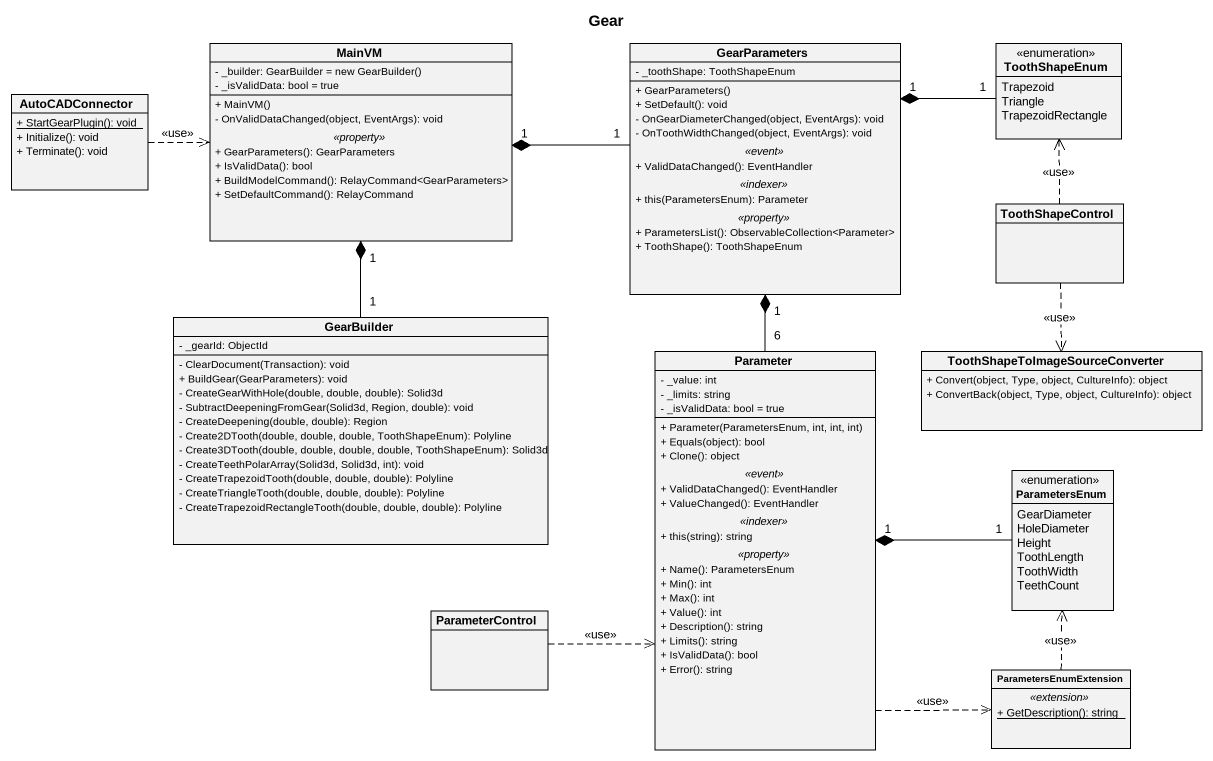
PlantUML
@startuml
title Gear
hide circle
hide empty members
skinparam classAttributeIconSize 0
class MainVM {
  {field} - _builder: GearBuilder = new GearBuilder()
  - _isValidData: bool = true
  --
  + MainVM()
  - OnValidDataChanged(object, EventArgs): void
  .. <<property>> ..
  + GearParameters(): GearParameters
  + IsValidData(): bool
  + BuildModelCommand(): RelayCommand<GearParameters>
  + SetDefaultCommand(): RelayCommand
}
class GearParameters {
  - _toothShape: ToothShapeEnum
  --
  + GearParameters()
  + SetDefault(): void
  - OnGearDiameterChanged(object, EventArgs): void
  - OnToothWidthChanged(object, EventArgs): void
  .. <<event>> ..
  + ValidDataChanged(): EventHandler
  .. <<indexer>> ..
  + this(ParametersEnum): Parameter
  .. <<property>> ..
  + ParametersList(): ObservableCollection<Parameter>
  + ToothShape(): ToothShapeEnum
}
enum ToothShapeEnum {
  Trapezoid
  Triangle
  TrapezoidRectangle
}
class AutoCADConnector {
  {static} + StartGearPlugin(): void
  + Initialize(): void
  + Terminate(): void
}
class ToothShapeControl
class GearBuilder {
  - _gearId: ObjectId
  - ClearDocument(Transaction): void
  + BuildGear(GearParameters): void
  - CreateGearWithHole(double, double, double): Solid3d
  - SubtractDeepeningFromGear(Solid3d, Region, double): void
  - CreateDeepening(double, double): Region
  - Create2DTooth(double, double, double, ToothShapeEnum): Polyline
  - Create3DTooth(double, double, double, double, ToothShapeEnum): Solid3d
  - CreateTeethPolarArray(Solid3d, Solid3d, int): void
  - CreateTrapezoidTooth(double, double, double): Polyline
  - CreateTriangleTooth(double, double, double): Polyline
  - CreateTrapezoidRectangleTooth(double, double, double): Polyline
}
class Parameter {
  - _value: int
  - _limits: string
  - _isValidData: bool = true
  --
  + Parameter(ParametersEnum, int, int, int)
  + Equals(object): bool
  + Clone(): object
  .. <<event>> ..
  + ValidDataChanged(): EventHandler
  + ValueChanged(): EventHandler
  .. <<indexer>> ..
  + this(string): string
  .. <<property>> ..
  + Name(): ParametersEnum
  + Min(): int
  + Max(): int
  + Value(): int
  + Description(): string
  + Limits(): string
  + IsValidData(): bool
  + Error(): string
}
class "ToothShapeToImageSourceConverter" as ToothShapeToImageSourceConve {
  + Convert(object, Type, object, CultureInfo): object
  + ConvertBack(object, Type, object, CultureInfo): object
}
enum ParametersEnum {
  GearDiameter
  HoleDiameter
  Height
  ToothLength
  ToothWidth
  TeethCount
}
class ParameterControl
class ParametersEnumExtension {
  .. <<extension>> ..
  {static} + GetDescription(): string
}
GearParameters "1" -left-* "1" MainVM
ToothShapeEnum "1" -left-* "1" GearParameters
AutoCADConnector .right.> MainVM : <<use>>
ToothShapeControl .up.> ToothShapeEnum : <<use>>
ToothShapeControl ..> ToothShapeToImageSourceConve : <<use>>
GearBuilder "1" -up-* "1" MainVM
Parameter "6" -up-* "1" GearParameters
Parameter .right.> ParametersEnumExtension : <<use>>
ParametersEnum "1" -left-* "1" Parameter
ParameterControl .right.> Parameter : <<use>>
ParametersEnumExtension .up.> ParametersEnum : <<use>>
@enduml
